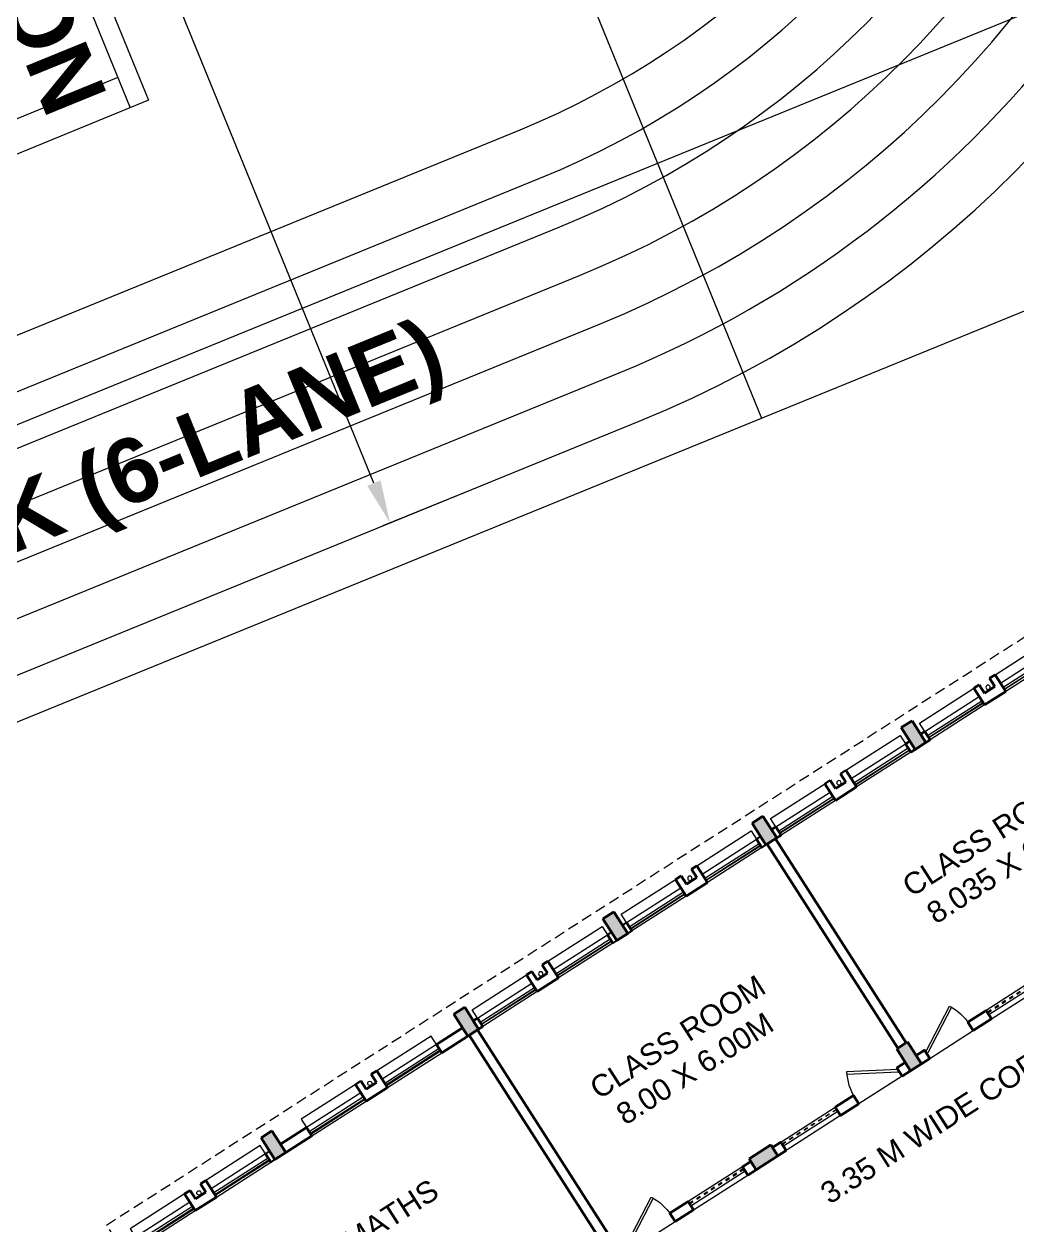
# Model space of a CAD drawing. Header units: millimetres. Extents: x 1898 to 3725, y 783 to 1532.
# Drawn here: x 2086.4 to 2109.47, y 1358.98 to 1386.89 of the extents above; entities that cross this region are included whole.
import ezdxf

# ---------------------------------------------------------------- set-up
doc = ezdxf.new("R2010")
doc.units = ezdxf.units.MM
doc.linetypes.add('DASHED', pattern=[0.75, 0.5, -0.25])
doc.linetypes.add('DASHED2', pattern=[0.375, 0.25, -0.125])
doc.layers.get('0').update_dxf_attribs({"lineweight": 20})
doc.layers.get('Defpoints').update_dxf_attribs({"lineweight": 15})
for name, color, linetype, lineweight in [('CLL LEV.', 15, 'Continuous', 18), ('COL HATCH', 253, 'Continuous', 13), ('Column', 251, 'Continuous', 30), ('DIM', 6, 'Continuous', 18), ('Dimens', 251, 'Continuous', 18), ('Door', 54, 'Continuous', 18), ('Fixture', 44, 'Continuous', 13), ('Hatch', 43, 'Continuous', 13), ('PROJ.', 30, 'DASHED2', 15), ('TEXT', 7, 'Continuous', 15), ('Ventilator', 4, 'DASHED', 18), ('Wall', 7, 'Continuous', 30), ('Window', 150, 'Continuous', 15), ('Window-Wall', 7, 'Continuous', 18)]:
    doc.layers.add(name, color=color, linetype=linetype, lineweight=lineweight)
doc.styles.add('DIM', font='arial.ttf', dxfattribs={"height": 0.5})
doc.styles.add('dim-stylus bt', font='arial.ttf')
doc.styles.add('L120', font='arial.ttf', dxfattribs={"height": 0.6})
doc.styles.add('Tabrej', font='arial.ttf')
doc.dimstyles.new('DIM', dxfattribs={"dimtxt": 0.5, "dimasz": 0.5, "dimexe": 0.02, "dimexo": 0, "dimgap": 0.1, "dimtad": 0, "dimdec": 3, "dimzin": 0, "dimdsep": 46, "dimtxsty": 'DIM', "dimcen": 0, "dimclrd": 251, "dimclre": 256, "dimclrt": 7, "dimadec": 0, "dimazin": 0, "dimtfac": 1, "dimtdec": 3, "dimtofl": 0, "dimtmove": 0, "dimatfit": 3, "dimfxl": 0, "dimtolj": 1, "dimtzin": 0, "dimlwd": -1, "dimlwe": -1, "dimarcsym": 0})

# ---------------------------------------------------------------- blocks, each defined once
blk = doc.blocks.new('WINDOW 1')
at = {"layer": 'CLL LEV.'}
for p, q in [((-0.23, 0), (-0.46, 0)), ((-0.46, 0), (-0.46, -1.5)), ((-0.46, -1.5), (-0.23, -1.5))]:
    blk.add_line(p, q, dxfattribs=at)
at = {"layer": 'Window'}
for p, q in [((-0.065, 0), (-0.065, -1.5)), ((-0.05, -1.5), (-0.05, 0))]:
    blk.add_line(p, q, dxfattribs=at)
at = {"layer": 'Window-Wall'}
for p, q in [((0, 0), (-0.23, 0)), ((-0.23, 0), (-0.23, -1.5)), ((-0.115, 0), (-0.115, -1.5)), ((0, -1.5), (0, 0)), ((-0.23, -1.5), (0, -1.5))]:
    blk.add_line(p, q, dxfattribs=at)
blk = doc.blocks.new('SHAFT')
at = {"layer": 'Fixture'}
blk.add_circle((0.327, -0.302), 0.05, dxfattribs=at)
at = {"layer": 'Wall'}
for p, q in [((0.035, 0), (0.62, 0)), ((0.035, 0), (0.035, -0.46)), ((0.185, -0.46), (0.185, -0.23)), ((0.185, -0.23), (0.47, -0.23)), ((0.47, -0.46), (0.47, -0.23)), ((0.62, 0), (0.62, -0.46)), ((0.035, -0.46), (0.185, -0.46)), ((0.62, -0.46), (0.47, -0.46))]:
    blk.add_line(p, q, dxfattribs=at)
blk = doc.blocks.new('C2')
at = {"layer": 'COL HATCH'}
h = blk.add_hatch(color=256, dxfattribs=at)
h.dxf.hatch_style = 1
h.paths.add_polyline_path([(0.3, 0), (0, 0), (0, -0.6), (0.3, -0.6)])
at = {"layer": 'Column'}
for p, q in [((0, 0), (0, -0.6)), ((0.3, 0), (0, 0)), ((0.3, -0.6), (0.3, 0)), ((0, -0.6), (0.3, -0.6))]:
    blk.add_line(p, q, dxfattribs=at)
blk = doc.blocks.new('VENTILATOR')
at = {"layer": 'Ventilator', "ltscale": 0.02}
for p, q in [((-0.18, -1.5), (-0.18, 0)), ((-0.165, 0), (-0.165, -1.5))]:
    blk.add_line(p, q, dxfattribs=at)
at = {"layer": 'Window-Wall'}
for p, q in [((-0.23, 0), (0, 0)), ((-0.23, -1.5), (-0.23, 0)), ((-0.115, 0), (-0.115, -1.5)), ((0, 0), (0, -1.5)), ((-0.23, -1.5), (0, -1.5))]:
    blk.add_line(p, q, dxfattribs=at)
blk = doc.blocks.new('*U18')
for p, q in [((0, 0), (0, 6)), ((40, 0), (40, 6))]:
    blk.add_line(p, q)
blk.add_lwpolyline([(0, 0), (34.64, -20), (35.52, -18.48), (0.88, 1.52)], close=True)
blk.add_arc((0, 0), 40, 330, 360)
blk = doc.blocks.new('Door')
at = {"layer": 'Door'}
blk.add_line((0, 0.18), (1.199, 0.18), dxfattribs=at)
at = {"layer": 'Door', "xscale": 0.0299845412869386, "yscale": 0.0299845412869386, "zscale": 0.0299845412869386}
blk.add_blockref('*U18', (0, 0), dxfattribs=at)
blk = doc.blocks.new('GROUND FLOOR')
at = {"layer": 'PROJ.'}
for p, q in [((25.9586, 30.8835), (25.9586, 31.2535)), ((25.9586, 31.2535), (51.8536, 31.2535))]:
    blk.add_line(p, q, dxfattribs=at)
at = {"layer": 'Wall'}
for p, q in [((35.4286, 24.7935), (35.4286, 30.4235)), ((35.6586, 24.7935), (35.6586, 30.4235)), ((43.6586, 24.7935), (43.6586, 30.4235)), ((43.8886, 24.7935), (43.8886, 30.4235))]:
    blk.add_line(p, q, dxfattribs=at)
for points in [[(30.0736, 30.6534), (30.0736, 30.4234), (29.9586, 30.4234), (29.9586, 30.6534), (30.0736, 30.6534)], [(31.0911, 30.6534), (31.0911, 30.4234), (30.3736, 30.4234), (30.3736, 30.6534), (31.0911, 30.6534)], [(35.3936, 30.6534), (35.3936, 30.4234), (34.6761, 30.4234), (34.6761, 30.6534), (35.3936, 30.6534)], [(35.6936, 30.6535), (35.6936, 30.4235), (35.8086, 30.4235), (35.8086, 30.6535), (35.6936, 30.6535)], [(39.3936, 30.6535), (39.3936, 30.4235), (39.5086, 30.4235), (39.5086, 30.6535), (39.3936, 30.6535)], [(39.8086, 30.6535), (39.8086, 30.4235), (39.9236, 30.4235), (39.9236, 30.6535), (39.8086, 30.6535)], [(43.5086, 30.6535), (43.5086, 30.4235), (43.6236, 30.4235), (43.6236, 30.6535), (43.5086, 30.6535)], [(43.5086, 30.6535), (43.5086, 30.4235), (43.6236, 30.4235), (43.6236, 30.6535), (43.5086, 30.6535)], [(43.9236, 30.6535), (43.9236, 30.4235), (44.0386, 30.4235), (44.0386, 30.6535), (43.9236, 30.6535)], [(47.6236, 30.6535), (47.6236, 30.4235), (47.7386, 30.4235), (47.7386, 30.6535), (47.6236, 30.6535)], [(48.0386, 30.6535), (48.0386, 30.4235), (48.1536, 30.4235), (48.1536, 30.6535), (48.0386, 30.6535)], [(39.1286, 24.1935), (39.1286, 24.4235), (39.3586, 24.4235), (39.3586, 24.1935), (39.1286, 24.1935)], [(40.1886, 24.1935), (40.1886, 24.4235), (39.9586, 24.4235), (39.9586, 24.1935), (40.1886, 24.1935)], [(43.6236, 24.1935), (43.6236, 24.4235), (43.3936, 24.4235), (43.3936, 24.1935), (43.6236, 24.1935)], [(43.9236, 24.1935), (43.9236, 24.4235), (44.1536, 24.4235), (44.1536, 24.1935), (43.9236, 24.1935)]]:
    blk.add_lwpolyline(points, dxfattribs=at)
for points in [[(37.123, 24.1933), (37.123, 24.4235), (37.6286, 24.4235), (37.6286, 24.1933)], [(42.1942, 24.1933), (42.1942, 24.4235), (41.6886, 24.4235), (41.6886, 24.1933)], [(45.353, 24.1933), (45.353, 24.4235), (45.8586, 24.4235), (45.8586, 24.1933)]]:
    blk.add_lwpolyline(points, close=True, dxfattribs=at)
at = {"layer": 'Column', "color": 5}
blk.add_blockref('C2', (30.0736, 31.0234), dxfattribs=at)
at = {"layer": 'Column', "color": 5, "xscale": -1}
for p in [(35.6936, 31.0235), (39.8086, 31.0235), (43.9236, 31.0235), (48.0386, 31.0235), (43.9236, 24.7935)]:
    blk.add_blockref('C2', p, dxfattribs=at)
at = {"layer": 'Column', "color": 5, "xscale": -1, "rotation": 90}
blk.add_blockref('C2', (39.3586, 24.4935), dxfattribs=at)
at = {"layer": 'Wall'}
for name, p, rotation in [('WINDOW 1', (27.8736, 30.4234), 270), ('SHAFT', (28.4936, 30.4234), 180), ('WINDOW 1', (29.9586, 30.4234), 270), ('WINDOW 1', (32.5911, 30.4234), 270), ('SHAFT', (33.2111, 30.4234), 180), ('WINDOW 1', (34.6761, 30.4234), 270), ('Door', (43.3936, 24.3732), 180), ('VENTILATOR', (41.6886, 24.1935), 270)]:
    blk.add_blockref(name, p, dxfattribs=dict(at, rotation=rotation))
at = {"layer": 'Wall', "xscale": -1}
for name, p, rotation in [('WINDOW 1', (35.8086, 30.4235), 90), ('SHAFT', (37.2736, 30.4235), 180), ('WINDOW 1', (37.8936, 30.4235), 90), ('WINDOW 1', (39.9236, 30.4235), 90), ('SHAFT', (41.3886, 30.4235), 180), ('WINDOW 1', (42.0086, 30.4235), 90), ('WINDOW 1', (44.0386, 30.4235), 90), ('SHAFT', (45.5036, 30.4235), 180), ('WINDOW 1', (46.1236, 30.4235), 90), ('WINDOW 1', (48.1536, 30.4235), 90), ('SHAFT', (49.6186, 30.4235), 180), ('WINDOW 1', (50.2386, 30.4235), 90), ('Door', (35.9236, 24.3732), 180), ('Door', (44.1536, 24.3732), 180), ('VENTILATOR', (37.6286, 24.1935), 90), ('VENTILATOR', (45.8586, 24.1935), 90)]:
    blk.add_blockref(name, p, dxfattribs=dict(at, rotation=rotation))
at = {"layer": 'TEXT', "lineweight": 30, "char_height": 0.5, "attachment_point": 1, "style": 'L120'}
for s, insert, width in [('\\pi0.15996; E.V.S/MATHS \\P\\pi1.7498;LAB.\\P\\pi0.10897;   9.24 X 6.00M', (28.0833, 28.1295), 4.902123), ('{\\fArial|b0|i0|c0|p34;CLASS ROOM\\P 8.00 X 6.00M}', (37.1565, 28.0267), 4.753159), ('\\pi0.073723;CLASS ROOM\\P\\pi0.016424; 8.035 X 6.00M', (45.7341, 28.0679), 4.717365), ('3.35 M WIDE CORRIDOR ', (40.3541, 23.084), 9.930816)]:
    blk.add_mtext(s, dxfattribs=dict(at, insert=insert, width=width))
blk = doc.blocks.new('HGH')
blk.add_blockref('GROUND FLOOR', (14982.252, -2285.215))
blk = doc.blocks.new('Hockey')
at = {"linetype": 'DASHED', "ltscale": 6000}
for p, q in [((828, 0), (828, 3600)), ((-1079.9, 900), (1079.9, 900))]:
    blk.add_line(p, q, dxfattribs=at)
blk.add_line((1079.9, 0), (1079.9, 3600))
blk = doc.blocks.new('*D418')
at = {"layer": 'Defpoints', "color": 0, "transparency": 16777216}
for p in [(2553.986, 486.132), (2606.826, 486.132), (2606.826, 484.029)]:
    blk.add_point(p, dxfattribs=at)
at = {"layer": 'Dimens', "transparency": 16777216}
for p, q in [((2553.986, 486.07), (2553.986, 483.849)), ((2606.826, 486.07), (2606.826, 483.849))]:
    blk.add_line(p, q, dxfattribs=at)
at = {"layer": 'Dimens', "color": 251, "transparency": 16777216}
for p, q in [((2554.986, 484.029), (2576.464, 484.029)), ((2605.826, 484.029), (2580.787, 484.029))]:
    blk.add_line(p, q, dxfattribs=at)
for points in [[(2554.986, 484.196), (2554.986, 483.863), (2553.986, 484.029)], [(2605.826, 484.196), (2605.826, 483.863), (2606.826, 484.029)]]:
    blk.add_solid(points, dxfattribs=at)
at = {"layer": 'Dimens', "color": 7, "transparency": 16777216, "insert": (2578.625, 484.029), "char_height": 1, "attachment_point": 5, "style": 'Tabrej'}
blk.add_mtext('\\A1;52.840', dxfattribs=at)
blk = doc.blocks.new('Badminton Doubles')
for p, q in [((-120.1, 527.6), (120.1, 527.6)), ((-120.1, 527.6), (-120.1, 0)), ((-102, 527.6), (-102, 0)), ((0, 527.6), (0, 341.7)), ((102, 527.6), (102, 0)), ((120.1, 527.6), (120.1, 0)), ((-102, 497.6), (102, 497.6)), ((-102, 341.7), (102, 341.7)), ((-102, 263.8), (102, 263.8)), ((-102, 185.8), (102, 185.8)), ((0, 29.9), (0, 185.8)), ((-102, 29.9), (102, 29.9)), ((-120.1, 0), (120.1, 0))]:
    blk.add_line(p, q)
blk = doc.blocks.new('hyu')
at = {"layer": 'Hatch'}
for points in [[(2606.826, 450.7799), (2606.826, 490.2799, 1), (2553.986, 490.2799), (2553.986, 450.7799, 1)], [(2605.606, 450.7799), (2605.606, 490.2799, 1), (2555.206, 490.2799), (2555.206, 450.7799, 1)], [(2604.386, 450.7799), (2604.386, 490.2799, 1), (2556.426, 490.2799), (2556.426, 450.7799, 1)], [(2603.166, 450.7799), (2603.166, 490.2799, 1), (2557.646, 490.2799), (2557.646, 450.7799, 1)], [(2601.946, 450.7799), (2601.946, 490.2799, 1), (2558.866, 490.2799), (2558.866, 450.7799, 1)], [(2600.726, 450.7799), (2600.726, 490.2799, 1), (2560.086, 490.2799), (2560.086, 450.7799, 1)], [(2599.506, 450.7799), (2599.506, 490.2799, 1), (2561.306, 490.2799), (2561.306, 450.7799, 1)]]:
    blk.add_lwpolyline(points, format="xyb", close=True, dxfattribs=at)
at = {"layer": 'Hatch', "xscale": -0.0254000000004453, "yscale": 0.0254000000004453, "zscale": 0.0253999999999999, "rotation": 90}
blk.add_blockref('Badminton Doubles', (2595.6108, 479.4943), dxfattribs=at)
at = {"layer": 'TEXT', "linetype": 'ByBlock', "insert": (2604.6306, 486.609), "char_height": 1.5, "width": 39.668372, "attachment_point": 9, "rotation": 90, "style": 'dim-stylus bt'}
blk.add_mtext('{\\fArial|b1|i0|c0|p34;200 MTR. STANDARD TRACK (6-LANE)}', dxfattribs=at)
at = {"layer": 'TEXT', "linetype": 'ByBlock', "insert": (2595.1692, 480.1911), "char_height": 1.5, "width": 12.737174, "attachment_point": 9, "style": 'dim-stylus bt'}
blk.add_mtext('{\\fArial|b1|i0|c0|p34;BADMINTON}', dxfattribs=at)
at = {"layer": 'Dimens'}
dim = blk.add_linear_dim(base=(2606.826, 484.0295), p1=(2553.986, 486.1323), p2=(2606.826, 486.1323), dimstyle='DIM', override={"dimtxt": 1, "dimasz": 1}, dxfattribs=at)
dim.commit()
dim.dimension.update_dxf_attribs({"geometry": '*D418', "text_midpoint": (2578.6255, 484.0295), "dimtype": 128})

msp = doc.modelspace()

# ---------------------------------------------------------------- block references
at = {"layer": 'DIM', "color": 2, "linetype": 'Continuous', "rotation": 32.65078730410591}
msp.add_blockref('HGH', (-11764.2649, -4840.4302), dxfattribs=at)
at = {"layer": 'Hatch', "extrusion": (0, 0, -1), "xscale": 0.02540000000000381, "yscale": 0.02540000000000381, "zscale": -0.0254000000000038, "rotation": 247.7941334940985}
msp.add_blockref('Hockey', (-2114.3336, 1411.7626), dxfattribs=at)
at = {"layer": 'Hatch', "rotation": 292.2058665059016}
msp.add_blockref('hyu', (661.5624, 3605.8456), dxfattribs=at)

doc.saveas('drawing.dxf')
